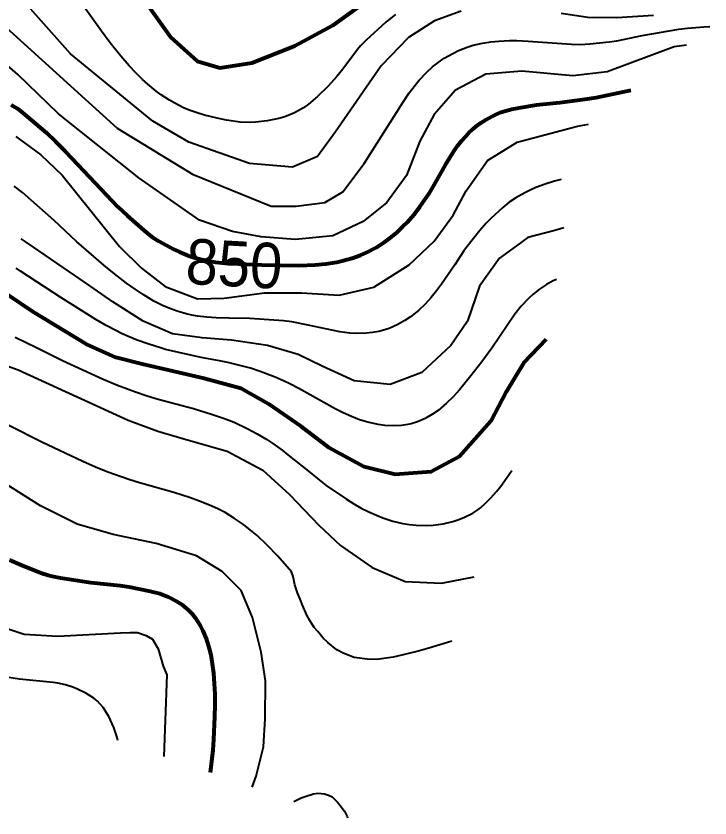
# Model space of a CAD drawing. Header units: metres. Extents: x 547833 to 556102, y 1844799 to 1850994.
# Drawn here: x 550296.8 to 550556.5, y 1845461 to 1845761.2 of the extents above; entities that cross this region are included whole.
import ezdxf
from ezdxf.enums import TextEntityAlignment as Align

# ---------------------------------------------------------------- set-up
doc = ezdxf.new("R2010")
doc.units = ezdxf.units.M
doc.header["$LTSCALE"] = 6.8
doc.layers.add('1', color=7, linetype='Continuous', lineweight=25)
doc.layers.add('2', color=7, linetype='Continuous', lineweight=53)
doc.layers.add('4', color=7, linetype='Continuous')

msp = doc.modelspace()

# ---------------------------------------------------------------- linework, layer by layer
at = {"layer": '1'}
for points in [[(550463.37, 1845763), (550453.37, 1845759.32), (550443.66, 1845753.14), (550433.42, 1845742.58), (550416.36, 1845717.88), (550409.66, 1845708.6), (550400.28, 1845704.62), (550384.21, 1845705.95), (550361.44, 1845713.9), (550348.05, 1845721.86), (550317.24, 1845747.05), (550294.2, 1845772.91)], [(550438.76, 1845761.72), (550436.45, 1845759.93), (550435.24, 1845758.91), (550427.88, 1845752.15), (550425.73, 1845750.03), (550424.56, 1845748.65), (550419.15, 1845741.24), (550416.91, 1845738.5), (550413.63, 1845734.92), (550409.63, 1845731), (550406.23, 1845728.12), (550404.35, 1845726.79), (550400.97, 1845724.9), (550397.36, 1845723.49), (550395.16, 1845722.85), (550390.8, 1845721.96), (550386.46, 1845721.44), (550384.28, 1845721.33), (550380.73, 1845721.46), (550375.52, 1845722.22), (550372.08, 1845722.94), (550367.31, 1845724.11), (550364.9, 1845724.75), (550361.59, 1845725.89), (550359.46, 1845726.84), (550356.23, 1845728.5), (550354.23, 1845729.65), (550351.17, 1845731.64), (550349.21, 1845733.1), (550346.14, 1845735.62), (550344.13, 1845737.41), (550341.58, 1845739.88), (550339.09, 1845742.57), (550336.01, 1845746.17), (550331.88, 1845751.31), (550328.77, 1845755.46), (550321.78, 1845765.21)], [(550535.32, 1845761.37), (550521.58, 1845760.45), (550510.77, 1845760.62), (550500.81, 1845762.16)], [(550290.27, 1845759.38), (550334.65, 1845719.21), (550362.78, 1845701.97), (550392.25, 1845690.04), (550401.62, 1845690.04), (550412.34, 1845691.36), (550419.04, 1845695.34), (550427.07, 1845705.95), (550441.53, 1845728.76), (550443.91, 1845732.46), (550446.1, 1845735.33), (550447.68, 1845737.18), (550450.35, 1845740.01), (550452.68, 1845742.16), (550455.1, 1845744.04), (550457.06, 1845745.35), (550460.22, 1845747.19), (550462.32, 1845748.23), (550465.62, 1845749.54), (550467.81, 1845750.21), (550471.38, 1845751.04), (550474.42, 1845751.52), (550477.5, 1845751.82), (550481.44, 1845751.98), (550484.15, 1845751.96), (550488.4, 1845751.79), (550504.7, 1845750.58), (550507.95, 1845750.49), (550511.54, 1845750.71), (550518.78, 1845751.5), (550521.6, 1845751.9), (550531.17, 1845753.87), (550544.81, 1845756.23), (550548.07, 1845756.59), (550554.25, 1845757.12), (550556.48, 1845757.28)], [(550453.25, 1845724.27), (550447.9, 1845714.39), (550442.88, 1845701.51), (550435.51, 1845691.4), (550426.67, 1845684.3), (550415.33, 1845678.95), (550401.4, 1845677.49), (550388.57, 1845678.58), (550377.81, 1845680.54), (550365.46, 1845684.73), (550342.69, 1845700.64), (550312.73, 1845724.6), (550297.48, 1845739.26), (550286.64, 1845748.58)], [(550547.73, 1845750.23), (550543.1, 1845749.7), (550518, 1845740.25), (550505.21, 1845738.8), (550486.08, 1845740.57), (550472.62, 1845739.43), (550461.24, 1845733.44), (550453.25, 1845724.27)], [(550352.63, 1845659.97), (550364.71, 1845655.37), (550374.71, 1845655.62), (550389.73, 1845657.58), (550403.59, 1845657.5), (550417.78, 1845656.69), (550430.65, 1845659.67), (550443.93, 1845668.04), (550453.22, 1845676.84), (550460.36, 1845686.67), (550465.3, 1845695.74), (550473.17, 1845707.05), (550484.33, 1845713.9), (550506.9, 1845719.89), (550511.02, 1845720.65)], [(550296.72, 1845716.13), (550306.02, 1845709.18), (550314.12, 1845701.59), (550335.56, 1845674.93), (550343.72, 1845666.84), (550352.63, 1845659.97)], [(550500.77, 1845699.97), (550498.28, 1845699.3), (550494.78, 1845698.21), (550491.36, 1845696.94), (550489.23, 1845696), (550487.14, 1845694.96), (550483.87, 1845693.14), (550481.29, 1845691.45), (550478.94, 1845689.55), (550474.42, 1845685.4), (550472.71, 1845683.69), (550470.35, 1845680.88), (550465.15, 1845674.3), (550464.38, 1845673.22), (550461.05, 1845668.05), (550456.06, 1845660.86)], [(550456.06, 1845660.86), (550454.16, 1845658.26), (550452.12, 1845655.76), (550449.92, 1845653.37), (550447.52, 1845651.09), (550445.52, 1845649.42), (550444.38, 1845648.57), (550442.25, 1845647.16), (550439.39, 1845645.58), (550436.38, 1845644.25), (550433.96, 1845643.43), (550432.61, 1845643.09), (550430.18, 1845642.66), (550427.77, 1845642.42), (550424.08, 1845642.3), (550421.72, 1845642.41), (550418.02, 1845642.93), (550406.15, 1845645.45), (550399.98, 1845646.65), (550396.83, 1845647.14), (550384.27, 1845648.01), (550376.43, 1845648.06), (550371.74, 1845648.24), (550368.2, 1845648.45), (550364.74, 1845648.82), (550362.56, 1845649.19), (550360.41, 1845649.67), (550357.08, 1845650.65), (550354.36, 1845651.65), (550351.63, 1845652.81), (550348.38, 1845654.45), (550344.4, 1845656.91), (550341.33, 1845658.95), (550338.13, 1845661.21), (550333.61, 1845664.67), (550329.64, 1845667.97), (550319.37, 1845676.77), (550311.05, 1845684.6), (550299.26, 1845695.08), (550296.1, 1845697.5)], [(550501.82, 1845681.94), (550498.48, 1845680.95), (550488.37, 1845678.28), (550484.12, 1845675.11), (550477.67, 1845670.53), (550470.24, 1845660.1), (550465.75, 1845647.01), (550459.55, 1845637.8), (550448.62, 1845627.8), (550436.81, 1845623.28), (550423.31, 1845624.67), (550411.4, 1845630.06), (550402.39, 1845634.5), (550390.95, 1845637.9), (550377.4, 1845639.79), (550366.49, 1845640.71), (550355.4, 1845642.25), (550344.32, 1845646.97), (550332.96, 1845654.19), (550323.16, 1845661.08), (550300.99, 1845676.22), (550298.74, 1845677.82)], [(550499.07, 1845662.6), (550497.86, 1845662.06), (550495.25, 1845660.62), (550492.74, 1845658.96), (550490.34, 1845657.07), (550488.54, 1845655.44), (550485.89, 1845652.61), (550483.45, 1845649.54), (550474.81, 1845636.86), (550471.07, 1845631.69), (550467.01, 1845626.44), (550462.7, 1845621.2), (550460.44, 1845618.67), (550457.95, 1845616.23), (550454.76, 1845613.56), (550452.68, 1845612.12), (550449.94, 1845610.56), (550447.06, 1845609.32), (550444.72, 1845608.58), (550443.41, 1845608.28), (550441.01, 1845607.9), (550437.9, 1845607.74), (550434.78, 1845607.93), (550432.33, 1845608.28), (550428.51, 1845609.11), (550425.38, 1845610.06), (550422.29, 1845611.26), (550419.24, 1845612.65), (550416.24, 1845614.18), (550402.59, 1845621.77), (550399.3, 1845623.48), (550397.2, 1845624.49), (550393.82, 1845625.95), (550388.13, 1845628.14), (550384.58, 1845629.31), (550376.07, 1845631.43), (550372.9, 1845632.13), (550366.06, 1845633.39), (550362.65, 1845634.1), (550352.7, 1845636.38), (550351.2, 1845636.79), (550346.06, 1845638.46), (550342.17, 1845639.83), (550339.11, 1845641.03), (550336.3, 1845642.36), (550334.14, 1845643.49), (550330.56, 1845645.38), (550326.68, 1845647.56), (550313.57, 1845655.75), (550298.48, 1845665.68), (550296.83, 1845666.74)], [(550296.43, 1845640.96), (550304.73, 1845637.01), (550314.18, 1845632.24), (550329.39, 1845625.23), (550334.71, 1845622.97), (550341.45, 1845620.5), (550345.84, 1845619.05), (550350.01, 1845617.82), (550363.18, 1845614.22), (550370.37, 1845612.06), (550374.47, 1845610.65), (550378.37, 1845609.11), (550383.25, 1845606.82), (550386.99, 1845604.81), (550390.64, 1845602.61), (550392.9, 1845601.11), (550396.35, 1845598.64), (550398.54, 1845596.94), (550406.29, 1845590.83), (550411.67, 1845586.38), (550412.85, 1845585.49), (550420.49, 1845580.28), (550423.2, 1845578.52), (550426.01, 1845577), (550428.87, 1845575.61), (550431.74, 1845574.28), (550434.04, 1845573.32), (550437.75, 1845572.09), (550441.59, 1845571.19), (550444.08, 1845570.8), (550446.59, 1845570.56), (550450.45, 1845570.44), (550452.9, 1845570.55), (550456.64, 1845571.08), (550460.25, 1845571.97), (550462.48, 1845572.68), (550464.62, 1845573.53), (550467.75, 1845575.13), (550469.63, 1845576.37), (550470.64, 1845577.13), (550472.39, 1845578.65), (550474.52, 1845580.81), (550476.6, 1845583.18), (550478.19, 1845585.18), (550480.59, 1845588.52), (550482.3, 1845591.07)], [(550284.99, 1845632.84), (550287.82, 1845632.18), (550297.61, 1845628.71), (550338.74, 1845609.88), (550349.87, 1845605.81), (550361.31, 1845602.4), (550375.87, 1845598.34), (550389.13, 1845591.2), (550399.18, 1845582.05), (550410.14, 1845570.59), (550418.24, 1845563), (550430.1, 1845554.69), (550442.38, 1845549.48), (550456.04, 1845548.87), (550468.3, 1845551.26)], [(550429.21, 1845520.35), (550423.31, 1845521.05), (550419.28, 1845522.7), (550416.91, 1845523.92), (550413.5, 1845526.63), (550411.7, 1845528.28), (550409.68, 1845530.78), (550408.4, 1845532.25), (550406.74, 1845534.91), (550405.64, 1845536.89), (550403.98, 1845540.67), (550403.1, 1845542.93), (550402.09, 1845545.29), (550401.13, 1845548.28), (550400.52, 1845551.44), (550399.84, 1845553.1), (550394.73, 1845558.95), (550390.68, 1845563.25), (550387, 1845566.68), (550383.97, 1845569.25), (550381.94, 1845570.84), (550378.59, 1845573.15), (550375.01, 1845575.28), (550372.58, 1845576.55), (550370.09, 1845577.73), (550366.14, 1845579.34), (550362.05, 1845580.78), (550355.8, 1845582.76), (550342.96, 1845586.41), (550338.96, 1845587.67), (550331.21, 1845590.45), (550326.58, 1845592.3), (550321.8, 1845594.46), (550306.46, 1845601.7), (550293.82, 1845608.05)], [(550385.18, 1845472.55), (550386.62, 1845476.6), (550389.44, 1845487.59), (550390.03, 1845498.07), (550390.2, 1845512.31), (550388.47, 1845523.04), (550385.35, 1845536.03), (550381.03, 1845546.08), (550373.99, 1845553.28), (550364.31, 1845559.17), (550349.19, 1845563.68), (550333.18, 1845567.08), (550319.65, 1845571), (550305.92, 1845577.83), (550282.53, 1845592.58), (550272.52, 1845597.33)], [(550242.26, 1845549.81), (550252.37, 1845550.19), (550262.33, 1845547.51), (550273.22, 1845541.12), (550284.86, 1845534.82), (550299.78, 1845529.78), (550312.44, 1845529.06), (550335.89, 1845530.26), (550339.54, 1845530.45), (550342.24, 1845530.45), (550345.51, 1845529.31), (550347.82, 1845527.98), (550349.94, 1845524.36), (550351.86, 1845517.88), (550353.2, 1845514.62), (550352.14, 1845483.99)], [(550459.86, 1845527.18), (550458.25, 1845526.62), (550451.29, 1845524.59), (550447.81, 1845523.58), (550441.67, 1845522.01), (550437.91, 1845521.22), (550432.67, 1845520.5), (550429.21, 1845520.35)], [(550334.93, 1845489.95), (550334.79, 1845490.6), (550334.56, 1845491.52), (550333.42, 1845494.91), (550331.55, 1845498.98), (550329.4, 1845502.39), (550327.32, 1845504.67), (550326.64, 1845505.26), (550325.92, 1845505.82), (550322.94, 1845507.71), (550319.77, 1845509.25), (550318.1, 1845509.94), (550315.25, 1845510.85), (550312.4, 1845511.47), (550310.75, 1845511.73), (550298.06, 1845512.97), (550294.13, 1845513.53), (550290.12, 1845514.31), (550284.98, 1845515.72), (550281.04, 1845517), (550277.18, 1845518.42), (550273.56, 1845519.92)], [(550400.74, 1845467.16), (550403.48, 1845468.56), (550405.32, 1845469.15), (550408.09, 1845470.04), (550409.79, 1845470.23), (550412.2, 1845470.02), (550413.69, 1845469.52), (550415.1, 1845468.92), (550417.14, 1845466.95), (550418.15, 1845465.63), (550419.73, 1845463.52), (550420.72, 1845461.52), (550420.89, 1845461)]]:
    msp.add_lwpolyline(points, dxfattribs=at)
at = {"layer": '2'}
for points in [[(550343.43, 1845769.06), (550354.62, 1845753.31), (550364.54, 1845744.27), (550373.07, 1845741.81), (550385.05, 1845743.68), (550401.1, 1845750.07), (550415.46, 1845757.79), (550427.1, 1845766.1)], [(550295.02, 1845727.99), (550297.29, 1845726.5), (550298.54, 1845725.57), (550300.8, 1845723.73), (550308.21, 1845717.39), (550311.59, 1845714.22), (550315.19, 1845710.61), (550320.1, 1845705.51), (550334.94, 1845689.77), (550338.34, 1845686.53), (550344.57, 1845680.98), (550346.81, 1845679.14), (550348.04, 1845678.25), (550350.22, 1845676.91), (550352.98, 1845675.4), (550355.75, 1845673.92), (550357.96, 1845672.85), (550361.52, 1845671.44), (550363.88, 1845670.69), (550367.63, 1845669.76), (550371.4, 1845669.08), (550376.17, 1845668.58), (550380.04, 1845668.39), (550388.78, 1845668.09), (550402.64, 1845667.84), (550408.68, 1845668.09), (550412.77, 1845668.44), (550416.82, 1845669.04), (550419.39, 1845669.62), (550422.59, 1845670.55), (550425.65, 1845671.65), (550427.98, 1845672.66), (550431.52, 1845674.54), (550434.85, 1845676.7), (550436.84, 1845678.19), (550439.25, 1845680.19), (550441.58, 1845682.33), (550443.32, 1845684.07), (550445.75, 1845686.82), (550447.96, 1845689.69), (550451.35, 1845694.74), (550453.8, 1845698.82), (550457.48, 1845705.43), (550460.77, 1845710.69), (550462.14, 1845712.67), (550463.6, 1845714.58), (550466.08, 1845717.35), (550467.82, 1845718.98), (550468.84, 1845719.81), (550470.76, 1845721.2), (550472.78, 1845722.45), (550476.1, 1845724.21), (550478.4, 1845725.17), (550479.75, 1845725.61), (550482.31, 1845726.26), (550484.94, 1845726.79), (550491.62, 1845727.99), (550500.31, 1845728.82), (550509.66, 1845730), (550513.89, 1845730.62), (550526.86, 1845733.41)], [(550495.18, 1845640.1), (550486.72, 1845631.23), (550480.19, 1845620.45), (550474.44, 1845609.51), (550462.74, 1845596.24), (550452.07, 1845590.59), (550438.72, 1845589.58), (550427.09, 1845592.46), (550413.98, 1845599.48), (550403.53, 1845607.57), (550391.41, 1845615.85), (550381.09, 1845621.79), (550367.2, 1845625.55), (550343.99, 1845630.8), (550334.17, 1845633.37), (550323.07, 1845638.33), (550303.03, 1845650.41), (550293.46, 1845656.94)], [(550294.39, 1845557.65), (550298.93, 1845555.58), (550306.08, 1845552.74), (550308.79, 1845551.86), (550310.38, 1845551.46), (550313.41, 1845550.88), (550324.75, 1845549.11), (550335.79, 1845548.04), (550339.08, 1845547.54), (550347.04, 1845545.95), (550350.64, 1845544.99), (550353.67, 1845543.83), (550356.84, 1845542.17), (550358.71, 1845540.97), (550360.4, 1845539.66), (550361.27, 1845538.89), (550362.69, 1845537.41), (550363.96, 1845535.8), (550364.61, 1845534.84), (550365.71, 1845533.01), (550366.7, 1845531.06), (550368.02, 1845527.86), (550369.08, 1845524.42), (550369.64, 1845522.08), (550370.11, 1845519.57), (550370.66, 1845515.18), (550370.97, 1845511.3), (550371.15, 1845507.38), (550371.2, 1845503.29)], [(550371.2, 1845503.29), (550371.1, 1845498.87), (550370.75, 1845490.37), (550370.46, 1845486.34), (550369.43, 1845478)]]:
    msp.add_lwpolyline(points, dxfattribs=at)

# ---------------------------------------------------------------- texts
at = {"layer": '4', "width": 0.95}
msp.add_text('850', height=17, rotation=356.793, dxfattribs=at).set_placement((550377.96, 1845659.98), align=Align.CENTER)

doc.saveas('drawing.dxf')
